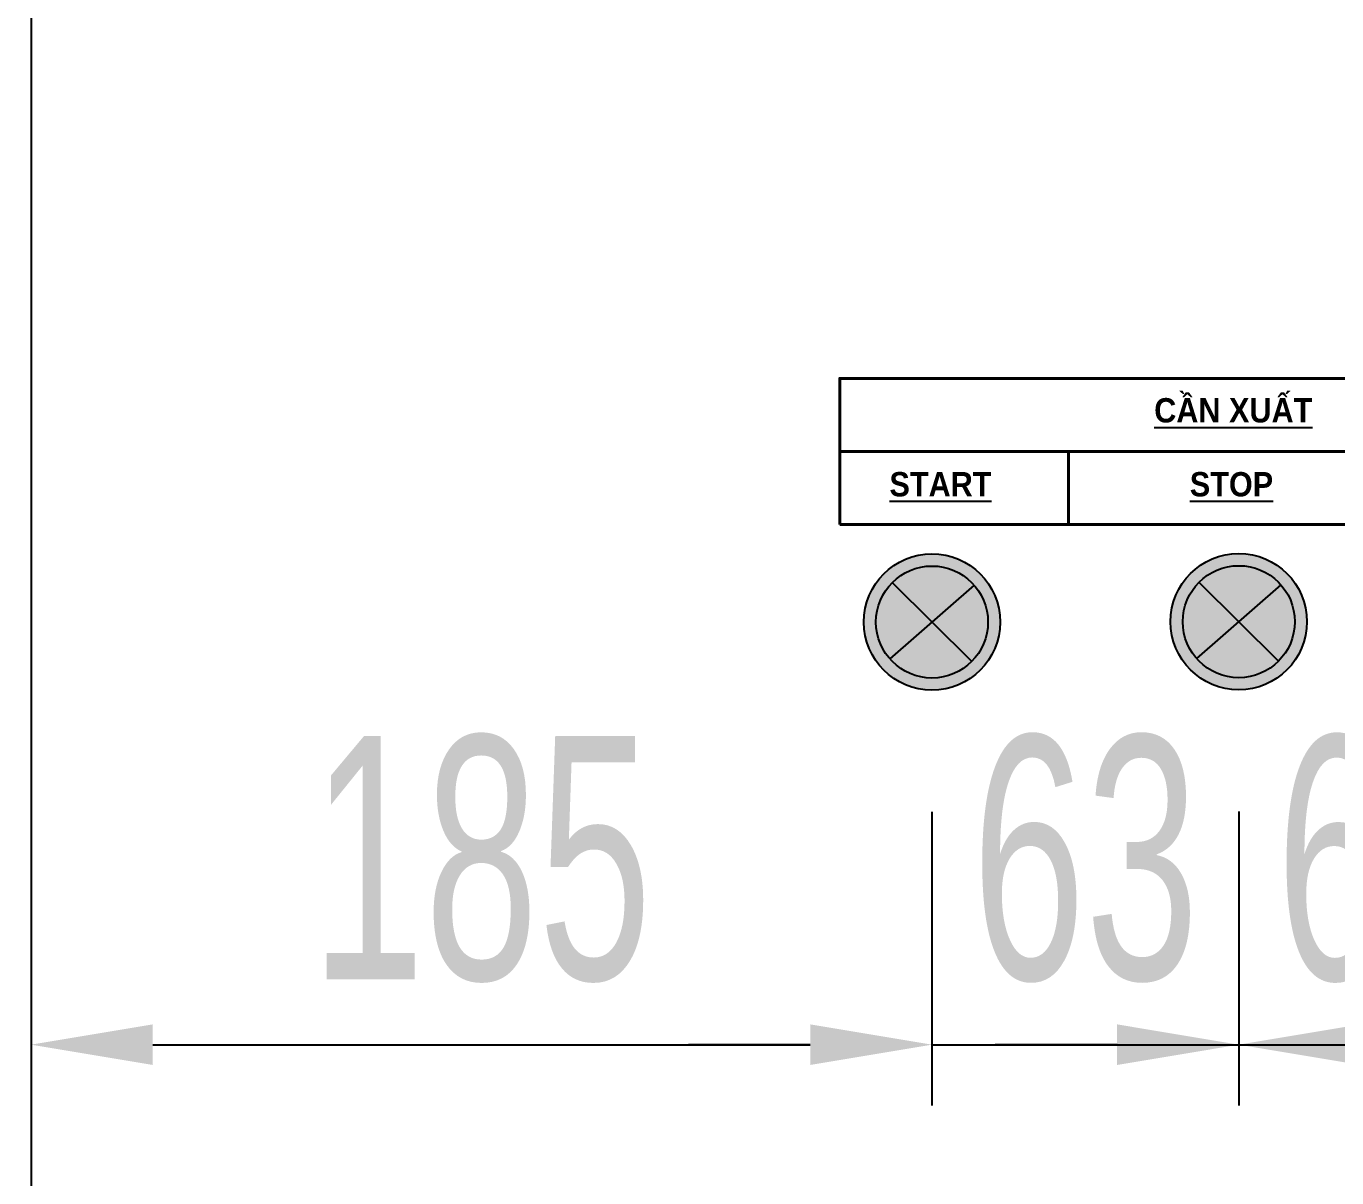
# Model space of a CAD drawing. Header units: millimetres. Extents: x 6750 to 121550, y -28210 to 66060.
# Drawn here: x 35995.5 to 36264.6, y 64567.5 to 64803.9 of the extents above; entities that cross this region are included whole.
import ezdxf

# ---------------------------------------------------------------- set-up
doc = ezdxf.new("R2010")
doc.units = ezdxf.units.MM
doc.layers.add('BHT Line', color=7, linetype='Continuous')
doc.layers.add('M.702.Ghi chu', color=3, linetype='Continuous')
doc.layers.add('DN.1. NET LIEN MANH', color=7, linetype='Continuous', lineweight=40)
doc.styles.add('PM', font='arial.ttf', dxfattribs={"width": 0.6})
doc.dimstyles.new('MK-1.20 CK$0', dxfattribs={"dimscale": 25, "dimtxt": 2, "dimasz": 1, "dimexe": 0.5, "dimexo": 1, "dimgap": 0.5, "dimtad": 1, "dimrnd": 0.0001, "dimtxsty": 'PM', "dimcen": 0, "dimdle": 1, "dimclrd": 251, "dimclre": 251, "dimclrt": 256, "dimadec": 4, "dimazin": 2, "dimtfac": 0.333333, "dimtix": 1, "dimtmove": 2, "dimatfit": 3, "dimtvp": 1, "dimarcsym": 0})

# ---------------------------------------------------------------- blocks, each defined once
blk = doc.blocks.new('A$C78DB4376')
at = {"layer": 'BHT Line', "color": 1}
for p, q in [((-8.17, 8.1), (8.17, -8.1)), ((-8.17, 8.1), (8.17, -8.1)), ((8.66, 7.57), (-8.66, -7.57)), ((8.66, 7.57), (-8.66, -7.57))]:
    blk.add_line(p, q, dxfattribs=at)
at = {"layer": 'BHT Line', "color": 1, "ltscale": 0.1}
blk.add_circle((0, 0), 11.5, dxfattribs=at)
blk.add_circle((0, 0), 11.5, dxfattribs=at)
blk = doc.blocks.new('*D88')
at = {"color": 3, "lineweight": -2, "transparency": 16777216}
for p, q in [((36181.48, 64642.58), (36181.48, 64582.28)), ((35996.48, 64640.5), (35996.48, 64582.28)), ((36021.48, 64594.78), (36156.48, 64594.78))]:
    blk.add_line(p, q, dxfattribs=at)
at = {"color": 3, "transparency": 16777216}
for points in [[(36021.48, 64598.95), (36021.48, 64590.61), (35996.48, 64594.78)], [(36156.48, 64598.95), (36156.48, 64590.61), (36181.48, 64594.78)]]:
    blk.add_solid(points, dxfattribs=at)
at = {"layer": 'Defpoints', "color": 0, "transparency": 16777216}
for p in [(36181.48, 64667.58), (35996.48, 64665.5), (36181.48, 64594.78)]:
    blk.add_point(p, dxfattribs=at)
at = {"transparency": 16777216, "insert": (36088.98, 64632.81), "char_height": 50, "attachment_point": 5, "style": 'PM'}
blk.add_mtext('\\A1;185', dxfattribs=at)
blk = doc.blocks.new('*D89')
at = {"color": 3, "lineweight": -2, "transparency": 16777216}
for p, q in [((36181.48, 64642.58), (36181.48, 64582.28)), ((36244.48, 64642.65), (36244.48, 64582.28)), ((36156.48, 64594.78), (36131.48, 64594.78)), ((36181.48, 64594.78), (36244.48, 64594.78)), ((36269.48, 64594.78), (36294.48, 64594.78))]:
    blk.add_line(p, q, dxfattribs=at)
at = {"color": 3, "transparency": 16777216}
for points in [[(36156.48, 64598.95), (36156.48, 64590.61), (36181.48, 64594.78)], [(36269.48, 64598.95), (36269.48, 64590.61), (36244.48, 64594.78)]]:
    blk.add_solid(points, dxfattribs=at)
at = {"layer": 'Defpoints', "color": 0, "transparency": 16777216}
for p in [(36181.48, 64667.58), (36244.48, 64667.65), (36244.48, 64594.78)]:
    blk.add_point(p, dxfattribs=at)
at = {"transparency": 16777216, "insert": (36212.98, 64632.83), "char_height": 50, "attachment_point": 5, "style": 'PM'}
blk.add_mtext('\\A1;63', dxfattribs=at)
blk = doc.blocks.new('*D90')
at = {"color": 3, "lineweight": -2, "transparency": 16777216}
for p, q in [((36244.48, 64642.65), (36244.48, 64582.28)), ((36306.48, 64642.58), (36306.48, 64582.28)), ((36219.48, 64594.78), (36194.48, 64594.78)), ((36244.48, 64594.78), (36306.48, 64594.78)), ((36331.48, 64594.78), (36356.48, 64594.78))]:
    blk.add_line(p, q, dxfattribs=at)
at = {"color": 3, "transparency": 16777216}
for points in [[(36219.48, 64598.95), (36219.48, 64590.61), (36244.48, 64594.78)], [(36331.48, 64598.95), (36331.48, 64590.61), (36306.48, 64594.78)]]:
    blk.add_solid(points, dxfattribs=at)
at = {"layer": 'Defpoints', "color": 0, "transparency": 16777216}
for p in [(36244.48, 64667.65), (36306.48, 64667.58), (36306.48, 64594.78)]:
    blk.add_point(p, dxfattribs=at)
at = {"transparency": 16777216, "insert": (36275.48, 64632.81), "char_height": 50, "attachment_point": 5, "style": 'PM'}
blk.add_mtext('\\A1;62', dxfattribs=at)
blk = doc.blocks.new('*D92')
at = {"color": 3, "lineweight": -2, "transparency": 16777216}
for p, q in [((35996.48, 64559.21), (35996.48, 64337.1)), ((36141.48, 64456.55), (36141.48, 64337.1)), ((36021.48, 64349.6), (36116.48, 64349.6))]:
    blk.add_line(p, q, dxfattribs=at)
at = {"color": 3, "transparency": 16777216}
for points in [[(36021.48, 64353.77), (36021.48, 64345.43), (35996.48, 64349.6)], [(36116.48, 64353.77), (36116.48, 64345.43), (36141.48, 64349.6)]]:
    blk.add_solid(points, dxfattribs=at)
at = {"layer": 'Defpoints', "color": 0, "transparency": 16777216}
for p in [(35996.48, 64584.21), (36141.48, 64481.55), (36141.48, 64349.6)]:
    blk.add_point(p, dxfattribs=at)
at = {"transparency": 16777216, "insert": (36068.98, 64387.63), "char_height": 50, "attachment_point": 5, "style": 'PM'}
blk.add_mtext('145', dxfattribs=at)
blk = doc.blocks.new('*D127')
at = {"color": 3, "lineweight": -2, "transparency": 16777216}
for p, q in [((36646.52, 64646.55), (36751.25, 64646.55)), ((36738.75, 63356.55), (36738.75, 64621.55)), ((35936.42, 63331.55), (36751.25, 63331.55))]:
    blk.add_line(p, q, dxfattribs=at)
at = {"color": 3, "transparency": 16777216}
for points in [[(36734.58, 64621.55), (36742.91, 64621.55), (36738.75, 64646.55)], [(36734.58, 63356.55), (36742.91, 63356.55), (36738.75, 63331.55)]]:
    blk.add_solid(points, dxfattribs=at)
at = {"layer": 'Defpoints', "color": 0, "transparency": 16777216}
for p in [(36621.52, 64646.55), (36738.75, 64646.55), (35911.42, 63331.55)]:
    blk.add_point(p, dxfattribs=at)
at = {"transparency": 16777216, "insert": (36700.7, 63989.05), "char_height": 50, "attachment_point": 5, "rotation": 90, "style": 'PM'}
blk.add_mtext('1315', dxfattribs=at)

msp = doc.modelspace()

# ---------------------------------------------------------------- hatches: boundary and pattern name
h = msp.add_hatch(color=3)
h.dxf.hatch_style = 1
edge = h.paths.add_edge_path()
edge.add_arc((36181.481, 64681.553), 14, 0, 360)
h = msp.add_hatch(color=1)
h.dxf.hatch_style = 1
edge = h.paths.add_edge_path()
edge.add_arc((36244.481, 64681.622), 14, 0, 360)

# ---------------------------------------------------------------- linework, layer by layer
msp.add_lwpolyline([(35996.481, 64931.552), (35996.481, 63531.552), (36491.481, 63531.552), (36491.481, 64931.552)], close=True)
for centre in [(36181.481, 64681.553), (36244.481, 64681.622)]:
    msp.add_circle(centre, 14)
at = {"layer": 'DN.1. NET LIEN MANH'}
msp.add_line((36209.526, 64716.553), (36209.526, 64701.553), dxfattribs=at)
for points in [[(36162.551, 64716.553), (36319.602, 64716.553), (36319.602, 64731.553), (36162.551, 64731.553)], [(36162.552, 64701.553), (36319.805, 64701.553), (36319.805, 64716.553), (36162.552, 64716.553)]]:
    msp.add_lwpolyline(points, close=True, dxfattribs=at)

# ---------------------------------------------------------------- block references
at = {"color": 1}
for p in [(36181.481, 64681.553), (36244.481, 64681.622)]:
    msp.add_blockref('A$C78DB4376', p, dxfattribs=at)

# ---------------------------------------------------------------- texts
at = {"layer": 'M.702.Ghi chu', "ltscale": 100, "char_height": 5, "attachment_point": 2, "style": 'PM'}
for s, insert in [('\\A1;{\\fArial|b1|i0|c0|p34;\\W0.9;\\LCẦN XUẤT}', (36243.352, 64727.522)), ('\\A1;{\\fArial|b1|i0|c0|p34;\\W0.9;\\LSTART}', (36183.225, 64712.343)), ('\\A1;{\\fArial|b1|i0|c0|p34;\\W0.9;\\LSTOP}', (36242.981, 64712.343))]:
    msp.add_mtext(s, dxfattribs=dict(at, insert=insert))

# ---------------------------------------------------------------- dimensions: what is measured, and where the dimension line sits
for base, p1, p2, picture, middle in [((36181.481, 64594.781), (35996.481, 64665.502), (36181.481, 64667.583), '*D88', (36088.981, 64632.81)), ((36244.481, 64594.781), (36181.481, 64667.583), (36244.481, 64667.652), '*D89', (36212.981, 64632.827)), ((36306.481, 64594.781), (36244.481, 64667.652), (36306.481, 64667.583), '*D90', (36275.481, 64632.81)), ((36141.481, 64349.599), (35996.481, 64584.213), (36141.481, 64481.552), '*D92', (36068.981, 64387.627))]:
    dim = msp.add_linear_dim(base=base, p1=p1, p2=p2, dimstyle='MK-1.20 CK$0', override={"dimclrd": 3, "dimclre": 3})
    dim.commit()
    dim.dimension.update_dxf_attribs({"geometry": picture, "text_midpoint": middle})
dim = msp.add_linear_dim(base=(36738.745, 64646.552), p1=(35911.421, 63331.552), p2=(36621.525, 64646.552), angle=90, dimstyle='MK-1.20 CK$0', override={"dimclrd": 3, "dimclre": 3})
dim.commit()
dim.dimension.update_dxf_attribs({"geometry": '*D127', "text_midpoint": (36700.7, 63989.052)})

doc.saveas('drawing.dxf')
